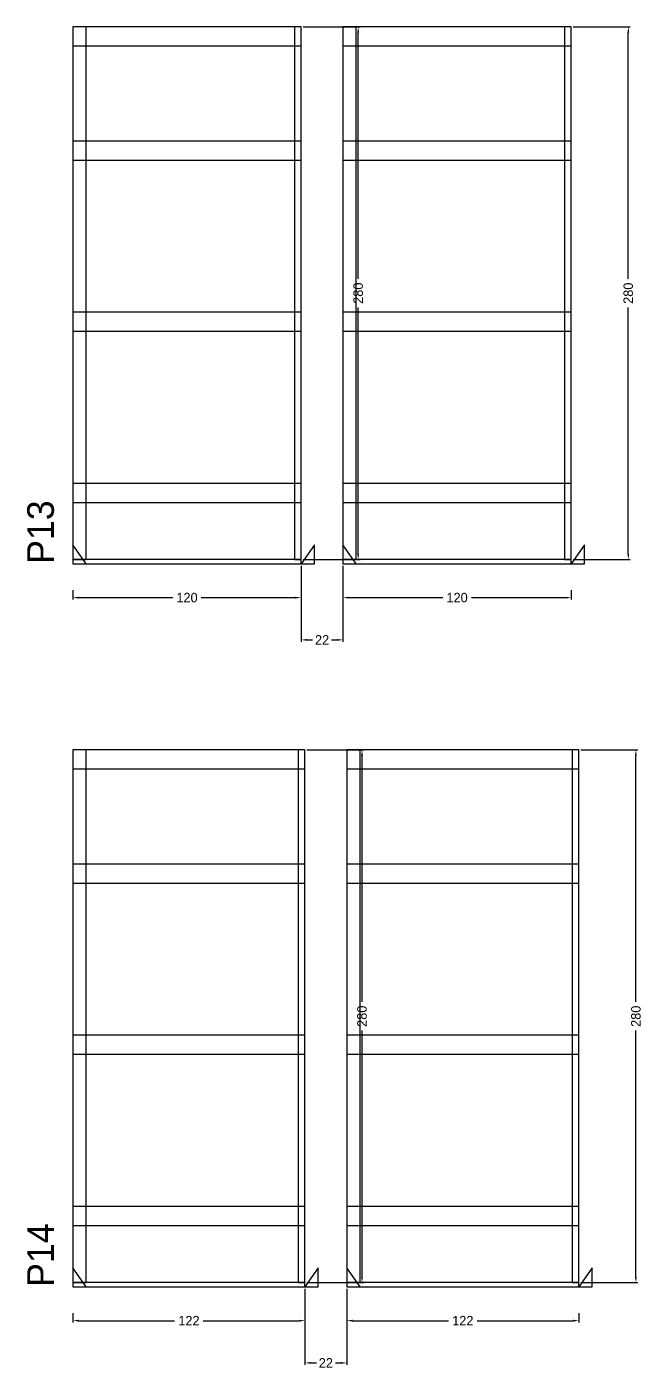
# Model space of a CAD drawing. Header units: centimetres. Extents: x -7000 to 4307, y -13306 to 295.
# Drawn here: x 3976 to 4299, y -4983 to -4278 of the extents above; entities that cross this region are included whole.
import ezdxf

# ---------------------------------------------------------------- set-up
doc = ezdxf.new("R2010")
doc.units = ezdxf.units.CM
for name, color, linetype in [('COTA', 241, 'Continuous'), ('NOMENCLATURA', 7, 'Continuous'), ('SARR_2.2x10', 60, 'Continuous'), ('SARR_2.2x7', 40, 'Continuous'), ('SARR_3.5x7', 81, 'Continuous')]:
    doc.layers.add(name, color=color, linetype=linetype)
doc.dimstyles.new('PAINEL-NOVA', dxfattribs={"dimtxt": 5, "dimasz": 3, "dimexe": 1, "dimexo": 1, "dimgap": 1, "dimtad": 1, "dimcen": 2.5, "dimazin": 3, "dimtfac": 1, "dimtmove": 0, "dimatfit": 3})

# ---------------------------------------------------------------- blocks, each defined once
blk = doc.blocks.new('_CLOSEDFILLED')
at = {"color": 0, "linetype": 'BYBLOCK'}
blk.add_solid([(-1, 0.16), (0, 0), (-1, -0.16)], dxfattribs=at)
blk = doc.blocks.new('*D429')
for p, q in [((4000, -4573.8), (4000, -4578.8)), ((4003, -4577.8), (4052.5, -4577.8)), ((4067.5, -4577.8), (4117, -4577.8)), ((4120, -4573.8), (4120, -4578.8))]:
    blk.add_line(p, q)
at = {"layer": 'Defpoints'}
for p in [(4000, -4572.8), (4000, -4577.8), (4120, -4572.8)]:
    blk.add_point(p, dxfattribs=at)
at = {"layer": 'SARR_2.2x10', "xscale": 3, "yscale": 3, "rotation": 180}
blk.add_blockref('_CLOSEDFILLED', (4000, -4577.8), dxfattribs=at)
at = {"layer": 'SARR_2.2x10', "xscale": 3, "yscale": 3}
blk.add_blockref('_CLOSEDFILLED', (4120, -4577.8), dxfattribs=at)
at = {"layer": 'SARR_2.2x10', "insert": (4060, -4577.8), "char_height": 5, "attachment_point": 5}
blk.add_mtext('120', dxfattribs=at)
blk = doc.blocks.new('*D430')
for p, q in [((4121, -4277.8), (4151, -4277.8)), ((4150, -4410.3), (4150, -4280.8)), ((4150, -4554.8), (4150, -4425.3)), ((4121, -4557.8), (4151, -4557.8))]:
    blk.add_line(p, q)
at = {"layer": 'Defpoints'}
for p in [(4120, -4277.8), (4120, -4557.8), (4150, -4557.8)]:
    blk.add_point(p, dxfattribs=at)
at = {"layer": 'SARR_2.2x10', "xscale": 3, "yscale": 3}
for p, rotation in [((4150, -4277.8), 90), ((4150, -4557.8), 270)]:
    blk.add_blockref('_CLOSEDFILLED', p, dxfattribs=dict(at, rotation=rotation))
at = {"layer": 'SARR_2.2x10', "insert": (4150, -4417.8), "char_height": 5, "attachment_point": 5, "rotation": 90}
blk.add_mtext('280', dxfattribs=at)
blk = doc.blocks.new('GRA-E')
at = {"layer": 'SARR_2.2x7'}
blk.add_lwpolyline([(0, 0), (7, 0), (0, 10)], close=True, dxfattribs=at)
blk = doc.blocks.new('GRA-D')
at = {"layer": 'SARR_2.2x7'}
blk.add_lwpolyline([(0, 0), (7, 0), (7, 10)], close=True, dxfattribs=at)
blk = doc.blocks.new('*D431')
for p, q in [((4142, -4573.8), (4142, -4578.8)), ((4145, -4577.8), (4194.5, -4577.8)), ((4209.5, -4577.8), (4259, -4577.8)), ((4262, -4573.8), (4262, -4578.8))]:
    blk.add_line(p, q)
at = {"layer": 'Defpoints'}
for p in [(4142, -4572.8), (4142, -4577.8), (4262, -4572.8)]:
    blk.add_point(p, dxfattribs=at)
at = {"layer": 'SARR_2.2x10', "xscale": 3, "yscale": 3, "rotation": 180}
blk.add_blockref('_CLOSEDFILLED', (4142, -4577.8), dxfattribs=at)
at = {"layer": 'SARR_2.2x10', "xscale": 3, "yscale": 3}
blk.add_blockref('_CLOSEDFILLED', (4262, -4577.8), dxfattribs=at)
at = {"layer": 'SARR_2.2x10', "insert": (4202, -4577.8), "char_height": 5, "attachment_point": 5}
blk.add_mtext('120', dxfattribs=at)
blk = doc.blocks.new('*D432')
for p, q in [((4263, -4277.8), (4293, -4277.8)), ((4292, -4410.3), (4292, -4280.8)), ((4292, -4554.8), (4292, -4425.3)), ((4263, -4557.8), (4293, -4557.8))]:
    blk.add_line(p, q)
at = {"layer": 'Defpoints'}
for p in [(4262, -4277.8), (4262, -4557.8), (4292, -4557.8)]:
    blk.add_point(p, dxfattribs=at)
at = {"layer": 'SARR_2.2x10', "xscale": 3, "yscale": 3}
for p, rotation in [((4292, -4277.8), 90), ((4292, -4557.8), 270)]:
    blk.add_blockref('_CLOSEDFILLED', p, dxfattribs=dict(at, rotation=rotation))
at = {"layer": 'SARR_2.2x10', "insert": (4292, -4417.8), "char_height": 5, "attachment_point": 5, "rotation": 90}
blk.add_mtext('280', dxfattribs=at)
blk = doc.blocks.new('*D433')
for p, q in [((4263, -4277.8), (4293, -4277.8)), ((4292, -4410.3), (4292, -4280.8)), ((4292, -4554.8), (4292, -4425.3)), ((4263, -4557.8), (4293, -4557.8))]:
    blk.add_line(p, q)
at = {"layer": 'Defpoints'}
for p in [(4262, -4277.8), (4262, -4557.8), (4292, -4557.8)]:
    blk.add_point(p, dxfattribs=at)
at = {"layer": 'SARR_2.2x10', "xscale": 3, "yscale": 3}
for p, rotation in [((4292, -4277.8), 90), ((4292, -4557.8), 270)]:
    blk.add_blockref('_CLOSEDFILLED', p, dxfattribs=dict(at, rotation=rotation))
at = {"layer": 'SARR_2.2x10', "insert": (4292, -4417.8), "char_height": 5, "attachment_point": 5, "rotation": 90}
blk.add_mtext('280', dxfattribs=at)
blk = doc.blocks.new('*D434')
for p, q in [((4263, -4277.8), (4293, -4277.8)), ((4292, -4410.3), (4292, -4280.8)), ((4292, -4554.8), (4292, -4425.3)), ((4263, -4557.8), (4293, -4557.8))]:
    blk.add_line(p, q)
at = {"layer": 'Defpoints'}
for p in [(4262, -4277.8), (4262, -4557.8), (4292, -4557.8)]:
    blk.add_point(p, dxfattribs=at)
at = {"layer": 'SARR_2.2x10', "xscale": 3, "yscale": 3}
for p, rotation in [((4292, -4277.8), 90), ((4292, -4557.8), 270)]:
    blk.add_blockref('_CLOSEDFILLED', p, dxfattribs=dict(at, rotation=rotation))
at = {"layer": 'SARR_2.2x10', "insert": (4292, -4417.8), "char_height": 5, "attachment_point": 5, "rotation": 90}
blk.add_mtext('280', dxfattribs=at)
blk = doc.blocks.new('*D435')
for p, q in [((4263, -4277.8), (4293, -4277.8)), ((4292, -4410.3), (4292, -4280.8)), ((4292, -4554.8), (4292, -4425.3)), ((4263, -4557.8), (4293, -4557.8))]:
    blk.add_line(p, q)
at = {"layer": 'Defpoints'}
for p in [(4262, -4277.8), (4262, -4557.8), (4292, -4557.8)]:
    blk.add_point(p, dxfattribs=at)
at = {"layer": 'SARR_2.2x10', "xscale": 3, "yscale": 3}
for p, rotation in [((4292, -4277.8), 90), ((4292, -4557.8), 270)]:
    blk.add_blockref('_CLOSEDFILLED', p, dxfattribs=dict(at, rotation=rotation))
at = {"layer": 'SARR_2.2x10', "insert": (4292, -4417.8), "char_height": 5, "attachment_point": 5, "rotation": 90}
blk.add_mtext('280', dxfattribs=at)
blk = doc.blocks.new('*D436')
for p, q in [((4263, -4277.8), (4293, -4277.8)), ((4292, -4410.3), (4292, -4280.8)), ((4292, -4554.8), (4292, -4425.3)), ((4263, -4557.8), (4293, -4557.8))]:
    blk.add_line(p, q)
at = {"layer": 'Defpoints'}
for p in [(4262, -4277.8), (4262, -4557.8), (4292, -4557.8)]:
    blk.add_point(p, dxfattribs=at)
at = {"layer": 'SARR_2.2x10', "xscale": 3, "yscale": 3}
for p, rotation in [((4292, -4277.8), 90), ((4292, -4557.8), 270)]:
    blk.add_blockref('_CLOSEDFILLED', p, dxfattribs=dict(at, rotation=rotation))
at = {"layer": 'SARR_2.2x10', "insert": (4292, -4417.8), "char_height": 5, "attachment_point": 5, "rotation": 90}
blk.add_mtext('280', dxfattribs=at)
blk = doc.blocks.new('*D437')
for p, q in [((4263, -4277.8), (4293, -4277.8)), ((4292, -4410.3), (4292, -4280.8)), ((4292, -4554.8), (4292, -4425.3)), ((4263, -4557.8), (4293, -4557.8))]:
    blk.add_line(p, q)
at = {"layer": 'Defpoints'}
for p in [(4262, -4277.8), (4262, -4557.8), (4292, -4557.8)]:
    blk.add_point(p, dxfattribs=at)
at = {"layer": 'SARR_2.2x10', "xscale": 3, "yscale": 3}
for p, rotation in [((4292, -4277.8), 90), ((4292, -4557.8), 270)]:
    blk.add_blockref('_CLOSEDFILLED', p, dxfattribs=dict(at, rotation=rotation))
at = {"layer": 'SARR_2.2x10', "insert": (4292, -4417.8), "char_height": 5, "attachment_point": 5, "rotation": 90}
blk.add_mtext('280', dxfattribs=at)
blk = doc.blocks.new('*D438')
for p, q in [((4263, -4277.8), (4293, -4277.8)), ((4292, -4410.3), (4292, -4280.8)), ((4292, -4554.8), (4292, -4425.3)), ((4263, -4557.8), (4293, -4557.8))]:
    blk.add_line(p, q)
at = {"layer": 'Defpoints'}
for p in [(4262, -4277.8), (4262, -4557.8), (4292, -4557.8)]:
    blk.add_point(p, dxfattribs=at)
at = {"layer": 'SARR_2.2x10', "xscale": 3, "yscale": 3}
for p, rotation in [((4292, -4277.8), 90), ((4292, -4557.8), 270)]:
    blk.add_blockref('_CLOSEDFILLED', p, dxfattribs=dict(at, rotation=rotation))
at = {"layer": 'SARR_2.2x10', "insert": (4292, -4417.8), "char_height": 5, "attachment_point": 5, "rotation": 90}
blk.add_mtext('280', dxfattribs=at)
blk = doc.blocks.new('*D439')
for p, q in [((4263, -4277.8), (4293, -4277.8)), ((4292, -4410.3), (4292, -4280.8)), ((4292, -4554.8), (4292, -4425.3)), ((4263, -4557.8), (4293, -4557.8))]:
    blk.add_line(p, q)
at = {"layer": 'Defpoints'}
for p in [(4262, -4277.8), (4262, -4557.8), (4292, -4557.8)]:
    blk.add_point(p, dxfattribs=at)
at = {"layer": 'SARR_2.2x10', "xscale": 3, "yscale": 3}
for p, rotation in [((4292, -4277.8), 90), ((4292, -4557.8), 270)]:
    blk.add_blockref('_CLOSEDFILLED', p, dxfattribs=dict(at, rotation=rotation))
at = {"layer": 'SARR_2.2x10', "insert": (4292, -4417.8), "char_height": 5, "attachment_point": 5, "rotation": 90}
blk.add_mtext('280', dxfattribs=at)
blk = doc.blocks.new('*D440')
for p, q in [((4263, -4277.8), (4293, -4277.8)), ((4292, -4410.3), (4292, -4280.8)), ((4292, -4554.8), (4292, -4425.3)), ((4263, -4557.8), (4293, -4557.8))]:
    blk.add_line(p, q)
at = {"layer": 'Defpoints'}
for p in [(4262, -4277.8), (4262, -4557.8), (4292, -4557.8)]:
    blk.add_point(p, dxfattribs=at)
at = {"layer": 'SARR_2.2x10', "xscale": 3, "yscale": 3}
for p, rotation in [((4292, -4277.8), 90), ((4292, -4557.8), 270)]:
    blk.add_blockref('_CLOSEDFILLED', p, dxfattribs=dict(at, rotation=rotation))
at = {"layer": 'SARR_2.2x10', "insert": (4292, -4417.8), "char_height": 5, "attachment_point": 5, "rotation": 90}
blk.add_mtext('280', dxfattribs=at)
blk = doc.blocks.new('*D441')
for p, q in [((4263, -4277.8), (4293, -4277.8)), ((4292, -4410.3), (4292, -4280.8)), ((4292, -4554.8), (4292, -4425.3)), ((4263, -4557.8), (4293, -4557.8))]:
    blk.add_line(p, q)
at = {"layer": 'Defpoints'}
for p in [(4262, -4277.8), (4262, -4557.8), (4292, -4557.8)]:
    blk.add_point(p, dxfattribs=at)
at = {"layer": 'SARR_2.2x10', "xscale": 3, "yscale": 3}
for p, rotation in [((4292, -4277.8), 90), ((4292, -4557.8), 270)]:
    blk.add_blockref('_CLOSEDFILLED', p, dxfattribs=dict(at, rotation=rotation))
at = {"layer": 'SARR_2.2x10', "insert": (4292, -4417.8), "char_height": 5, "attachment_point": 5, "rotation": 90}
blk.add_mtext('280', dxfattribs=at)
blk = doc.blocks.new('*D442')
for p, q in [((4120, -4561), (4120, -4601)), ((4142, -4561), (4142, -4601)), ((4123, -4600), (4126, -4600)), ((4136, -4600), (4139, -4600))]:
    blk.add_line(p, q)
at = {"layer": 'Defpoints'}
for p in [(4120, -4560), (4142, -4560), (4120, -4600)]:
    blk.add_point(p, dxfattribs=at)
at = {"layer": 'COTA', "xscale": 3, "yscale": 3, "rotation": 180}
blk.add_blockref('_CLOSEDFILLED', (4120, -4600), dxfattribs=at)
at = {"layer": 'COTA', "xscale": 3, "yscale": 3}
blk.add_blockref('_CLOSEDFILLED', (4142, -4600), dxfattribs=at)
at = {"layer": 'COTA', "insert": (4131, -4600), "char_height": 5, "attachment_point": 5}
blk.add_mtext('22', dxfattribs=at)
blk = doc.blocks.new('*D463')
for p, q in [((4000, -4953.8), (4000, -4958.8)), ((4003, -4957.8), (4053.5, -4957.8)), ((4068.5, -4957.8), (4119, -4957.8)), ((4122, -4953.8), (4122, -4958.8))]:
    blk.add_line(p, q)
at = {"layer": 'Defpoints'}
for p in [(4000, -4952.8), (4000, -4957.8), (4122, -4952.8)]:
    blk.add_point(p, dxfattribs=at)
at = {"layer": 'SARR_2.2x10', "xscale": 3, "yscale": 3, "rotation": 180}
blk.add_blockref('_CLOSEDFILLED', (4000, -4957.8), dxfattribs=at)
at = {"layer": 'SARR_2.2x10', "xscale": 3, "yscale": 3}
blk.add_blockref('_CLOSEDFILLED', (4122, -4957.8), dxfattribs=at)
at = {"layer": 'SARR_2.2x10', "insert": (4061, -4957.8), "char_height": 5, "attachment_point": 5}
blk.add_mtext('122', dxfattribs=at)
blk = doc.blocks.new('*D464')
for p, q in [((4123, -4657.8), (4153, -4657.8)), ((4152, -4790.3), (4152, -4660.8)), ((4152, -4934.8), (4152, -4805.3)), ((4123, -4937.8), (4153, -4937.8))]:
    blk.add_line(p, q)
at = {"layer": 'Defpoints'}
for p in [(4122, -4657.8), (4122, -4937.8), (4152, -4937.8)]:
    blk.add_point(p, dxfattribs=at)
at = {"layer": 'SARR_2.2x10', "xscale": 3, "yscale": 3}
for p, rotation in [((4152, -4657.8), 90), ((4152, -4937.8), 270)]:
    blk.add_blockref('_CLOSEDFILLED', p, dxfattribs=dict(at, rotation=rotation))
at = {"layer": 'SARR_2.2x10', "insert": (4152, -4797.8), "char_height": 5, "attachment_point": 5, "rotation": 90}
blk.add_mtext('280', dxfattribs=at)
blk = doc.blocks.new('*D465')
for p, q in [((4144, -4953.8), (4144, -4958.8)), ((4147, -4957.8), (4197.5, -4957.8)), ((4212.5, -4957.8), (4263, -4957.8)), ((4266, -4953.8), (4266, -4958.8))]:
    blk.add_line(p, q)
at = {"layer": 'Defpoints'}
for p in [(4144, -4952.8), (4144, -4957.8), (4266, -4952.8)]:
    blk.add_point(p, dxfattribs=at)
at = {"layer": 'SARR_2.2x10', "xscale": 3, "yscale": 3, "rotation": 180}
blk.add_blockref('_CLOSEDFILLED', (4144, -4957.8), dxfattribs=at)
at = {"layer": 'SARR_2.2x10', "xscale": 3, "yscale": 3}
blk.add_blockref('_CLOSEDFILLED', (4266, -4957.8), dxfattribs=at)
at = {"layer": 'SARR_2.2x10', "insert": (4205, -4957.8), "char_height": 5, "attachment_point": 5}
blk.add_mtext('122', dxfattribs=at)
blk = doc.blocks.new('*D466')
for p, q in [((4267, -4657.8), (4297, -4657.8)), ((4296, -4790.3), (4296, -4660.8)), ((4296, -4934.8), (4296, -4805.3)), ((4267, -4937.8), (4297, -4937.8))]:
    blk.add_line(p, q)
at = {"layer": 'Defpoints'}
for p in [(4266, -4657.8), (4266, -4937.8), (4296, -4937.8)]:
    blk.add_point(p, dxfattribs=at)
at = {"layer": 'SARR_2.2x10', "xscale": 3, "yscale": 3}
for p, rotation in [((4296, -4657.8), 90), ((4296, -4937.8), 270)]:
    blk.add_blockref('_CLOSEDFILLED', p, dxfattribs=dict(at, rotation=rotation))
at = {"layer": 'SARR_2.2x10', "insert": (4296, -4797.8), "char_height": 5, "attachment_point": 5, "rotation": 90}
blk.add_mtext('280', dxfattribs=at)
blk = doc.blocks.new('*D467')
for p, q in [((4267, -4657.8), (4297, -4657.8)), ((4296, -4790.3), (4296, -4660.8)), ((4296, -4934.8), (4296, -4805.3)), ((4267, -4937.8), (4297, -4937.8))]:
    blk.add_line(p, q)
at = {"layer": 'Defpoints'}
for p in [(4266, -4657.8), (4266, -4937.8), (4296, -4937.8)]:
    blk.add_point(p, dxfattribs=at)
at = {"layer": 'SARR_2.2x10', "xscale": 3, "yscale": 3}
for p, rotation in [((4296, -4657.8), 90), ((4296, -4937.8), 270)]:
    blk.add_blockref('_CLOSEDFILLED', p, dxfattribs=dict(at, rotation=rotation))
at = {"layer": 'SARR_2.2x10', "insert": (4296, -4797.8), "char_height": 5, "attachment_point": 5, "rotation": 90}
blk.add_mtext('280', dxfattribs=at)
blk = doc.blocks.new('*D468')
for p, q in [((4267, -4657.8), (4297, -4657.8)), ((4296, -4790.3), (4296, -4660.8)), ((4296, -4934.8), (4296, -4805.3)), ((4267, -4937.8), (4297, -4937.8))]:
    blk.add_line(p, q)
at = {"layer": 'Defpoints'}
for p in [(4266, -4657.8), (4266, -4937.8), (4296, -4937.8)]:
    blk.add_point(p, dxfattribs=at)
at = {"layer": 'SARR_2.2x10', "xscale": 3, "yscale": 3}
for p, rotation in [((4296, -4657.8), 90), ((4296, -4937.8), 270)]:
    blk.add_blockref('_CLOSEDFILLED', p, dxfattribs=dict(at, rotation=rotation))
at = {"layer": 'SARR_2.2x10', "insert": (4296, -4797.8), "char_height": 5, "attachment_point": 5, "rotation": 90}
blk.add_mtext('280', dxfattribs=at)
blk = doc.blocks.new('*D469')
for p, q in [((4267, -4657.8), (4297, -4657.8)), ((4296, -4790.3), (4296, -4660.8)), ((4296, -4934.8), (4296, -4805.3)), ((4267, -4937.8), (4297, -4937.8))]:
    blk.add_line(p, q)
at = {"layer": 'Defpoints'}
for p in [(4266, -4657.8), (4266, -4937.8), (4296, -4937.8)]:
    blk.add_point(p, dxfattribs=at)
at = {"layer": 'SARR_2.2x10', "xscale": 3, "yscale": 3}
for p, rotation in [((4296, -4657.8), 90), ((4296, -4937.8), 270)]:
    blk.add_blockref('_CLOSEDFILLED', p, dxfattribs=dict(at, rotation=rotation))
at = {"layer": 'SARR_2.2x10', "insert": (4296, -4797.8), "char_height": 5, "attachment_point": 5, "rotation": 90}
blk.add_mtext('280', dxfattribs=at)
blk = doc.blocks.new('*D470')
for p, q in [((4267, -4657.8), (4297, -4657.8)), ((4296, -4790.3), (4296, -4660.8)), ((4296, -4934.8), (4296, -4805.3)), ((4267, -4937.8), (4297, -4937.8))]:
    blk.add_line(p, q)
at = {"layer": 'Defpoints'}
for p in [(4266, -4657.8), (4266, -4937.8), (4296, -4937.8)]:
    blk.add_point(p, dxfattribs=at)
at = {"layer": 'SARR_2.2x10', "xscale": 3, "yscale": 3}
for p, rotation in [((4296, -4657.8), 90), ((4296, -4937.8), 270)]:
    blk.add_blockref('_CLOSEDFILLED', p, dxfattribs=dict(at, rotation=rotation))
at = {"layer": 'SARR_2.2x10', "insert": (4296, -4797.8), "char_height": 5, "attachment_point": 5, "rotation": 90}
blk.add_mtext('280', dxfattribs=at)
blk = doc.blocks.new('*D471')
for p, q in [((4267, -4657.8), (4297, -4657.8)), ((4296, -4790.3), (4296, -4660.8)), ((4296, -4934.8), (4296, -4805.3)), ((4267, -4937.8), (4297, -4937.8))]:
    blk.add_line(p, q)
at = {"layer": 'Defpoints'}
for p in [(4266, -4657.8), (4266, -4937.8), (4296, -4937.8)]:
    blk.add_point(p, dxfattribs=at)
at = {"layer": 'SARR_2.2x10', "xscale": 3, "yscale": 3}
for p, rotation in [((4296, -4657.8), 90), ((4296, -4937.8), 270)]:
    blk.add_blockref('_CLOSEDFILLED', p, dxfattribs=dict(at, rotation=rotation))
at = {"layer": 'SARR_2.2x10', "insert": (4296, -4797.8), "char_height": 5, "attachment_point": 5, "rotation": 90}
blk.add_mtext('280', dxfattribs=at)
blk = doc.blocks.new('*D472')
for p, q in [((4267, -4657.8), (4297, -4657.8)), ((4296, -4790.3), (4296, -4660.8)), ((4296, -4934.8), (4296, -4805.3)), ((4267, -4937.8), (4297, -4937.8))]:
    blk.add_line(p, q)
at = {"layer": 'Defpoints'}
for p in [(4266, -4657.8), (4266, -4937.8), (4296, -4937.8)]:
    blk.add_point(p, dxfattribs=at)
at = {"layer": 'SARR_2.2x10', "xscale": 3, "yscale": 3}
for p, rotation in [((4296, -4657.8), 90), ((4296, -4937.8), 270)]:
    blk.add_blockref('_CLOSEDFILLED', p, dxfattribs=dict(at, rotation=rotation))
at = {"layer": 'SARR_2.2x10', "insert": (4296, -4797.8), "char_height": 5, "attachment_point": 5, "rotation": 90}
blk.add_mtext('280', dxfattribs=at)
blk = doc.blocks.new('*D473')
for p, q in [((4267, -4657.8), (4297, -4657.8)), ((4296, -4790.3), (4296, -4660.8)), ((4296, -4934.8), (4296, -4805.3)), ((4267, -4937.8), (4297, -4937.8))]:
    blk.add_line(p, q)
at = {"layer": 'Defpoints'}
for p in [(4266, -4657.8), (4266, -4937.8), (4296, -4937.8)]:
    blk.add_point(p, dxfattribs=at)
at = {"layer": 'SARR_2.2x10', "xscale": 3, "yscale": 3}
for p, rotation in [((4296, -4657.8), 90), ((4296, -4937.8), 270)]:
    blk.add_blockref('_CLOSEDFILLED', p, dxfattribs=dict(at, rotation=rotation))
at = {"layer": 'SARR_2.2x10', "insert": (4296, -4797.8), "char_height": 5, "attachment_point": 5, "rotation": 90}
blk.add_mtext('280', dxfattribs=at)
blk = doc.blocks.new('*D474')
for p, q in [((4267, -4657.8), (4297, -4657.8)), ((4296, -4790.3), (4296, -4660.8)), ((4296, -4934.8), (4296, -4805.3)), ((4267, -4937.8), (4297, -4937.8))]:
    blk.add_line(p, q)
at = {"layer": 'Defpoints'}
for p in [(4266, -4657.8), (4266, -4937.8), (4296, -4937.8)]:
    blk.add_point(p, dxfattribs=at)
at = {"layer": 'SARR_2.2x10', "xscale": 3, "yscale": 3}
for p, rotation in [((4296, -4657.8), 90), ((4296, -4937.8), 270)]:
    blk.add_blockref('_CLOSEDFILLED', p, dxfattribs=dict(at, rotation=rotation))
at = {"layer": 'SARR_2.2x10', "insert": (4296, -4797.8), "char_height": 5, "attachment_point": 5, "rotation": 90}
blk.add_mtext('280', dxfattribs=at)
blk = doc.blocks.new('*D475')
for p, q in [((4267, -4657.8), (4297, -4657.8)), ((4296, -4790.3), (4296, -4660.8)), ((4296, -4934.8), (4296, -4805.3)), ((4267, -4937.8), (4297, -4937.8))]:
    blk.add_line(p, q)
at = {"layer": 'Defpoints'}
for p in [(4266, -4657.8), (4266, -4937.8), (4296, -4937.8)]:
    blk.add_point(p, dxfattribs=at)
at = {"layer": 'SARR_2.2x10', "xscale": 3, "yscale": 3}
for p, rotation in [((4296, -4657.8), 90), ((4296, -4937.8), 270)]:
    blk.add_blockref('_CLOSEDFILLED', p, dxfattribs=dict(at, rotation=rotation))
at = {"layer": 'SARR_2.2x10', "insert": (4296, -4797.8), "char_height": 5, "attachment_point": 5, "rotation": 90}
blk.add_mtext('280', dxfattribs=at)
blk = doc.blocks.new('*D476')
for p, q in [((4122, -4941), (4122, -4981)), ((4144, -4941), (4144, -4981)), ((4125, -4980), (4128, -4980)), ((4138, -4980), (4141, -4980))]:
    blk.add_line(p, q)
at = {"layer": 'Defpoints'}
for p in [(4122, -4940), (4144, -4940), (4122, -4980)]:
    blk.add_point(p, dxfattribs=at)
at = {"layer": 'COTA', "xscale": 3, "yscale": 3, "rotation": 180}
blk.add_blockref('_CLOSEDFILLED', (4122, -4980), dxfattribs=at)
at = {"layer": 'COTA', "xscale": 3, "yscale": 3}
blk.add_blockref('_CLOSEDFILLED', (4144, -4980), dxfattribs=at)
at = {"layer": 'COTA', "insert": (4133, -4980), "char_height": 5, "attachment_point": 5}
blk.add_mtext('22', dxfattribs=at)

msp = doc.modelspace()

# ---------------------------------------------------------------- linework, layer by layer
at = {"layer": 'SARR_2.2x10'}
for p, q in [((4120, -4277.8), (4000, -4277.8)), ((4000, -4277.8), (4000, -4287.8)), ((4120, -4287.8), (4120, -4277.8)), ((4262, -4277.8), (4142, -4277.8)), ((4142, -4277.8), (4142, -4287.8)), ((4262, -4287.8), (4262, -4277.8)), ((4000, -4287.8), (4120, -4287.8)), ((4142, -4287.8), (4262, -4287.8)), ((4120, -4337.8), (4000, -4337.8)), ((4000, -4337.8), (4000, -4347.8)), ((4120, -4347.8), (4120, -4337.8)), ((4262, -4337.8), (4142, -4337.8)), ((4142, -4337.8), (4142, -4347.8)), ((4262, -4347.8), (4262, -4337.8)), ((4000, -4347.8), (4120, -4347.8)), ((4142, -4347.8), (4262, -4347.8)), ((4120, -4427.8), (4000, -4427.8)), ((4000, -4427.8), (4000, -4437.8)), ((4120, -4437.8), (4120, -4427.8)), ((4262, -4427.8), (4142, -4427.8)), ((4142, -4427.8), (4142, -4437.8)), ((4262, -4437.8), (4262, -4427.8)), ((4000, -4437.8), (4120, -4437.8)), ((4142, -4437.8), (4262, -4437.8)), ((4120, -4517.8), (4000, -4517.8)), ((4000, -4517.8), (4000, -4527.8)), ((4120, -4527.8), (4120, -4517.8)), ((4262, -4517.8), (4142, -4517.8)), ((4142, -4517.8), (4142, -4527.8)), ((4262, -4527.8), (4262, -4517.8)), ((4000, -4527.8), (4120, -4527.8)), ((4142, -4527.8), (4262, -4527.8)), ((4122, -4657.8), (4000, -4657.8)), ((4000, -4657.8), (4000, -4667.8)), ((4122, -4667.8), (4122, -4657.8)), ((4266, -4657.8), (4144, -4657.8)), ((4144, -4657.8), (4144, -4667.8)), ((4266, -4667.8), (4266, -4657.8)), ((4000, -4667.8), (4122, -4667.8)), ((4144, -4667.8), (4266, -4667.8)), ((4122, -4717.8), (4000, -4717.8)), ((4000, -4717.8), (4000, -4727.8)), ((4122, -4727.8), (4122, -4717.8)), ((4266, -4717.8), (4144, -4717.8)), ((4144, -4717.8), (4144, -4727.8)), ((4266, -4727.8), (4266, -4717.8)), ((4000, -4727.8), (4122, -4727.8)), ((4144, -4727.8), (4266, -4727.8)), ((4122, -4807.8), (4000, -4807.8)), ((4000, -4807.8), (4000, -4817.8)), ((4122, -4817.8), (4122, -4807.8)), ((4266, -4807.8), (4144, -4807.8)), ((4144, -4807.8), (4144, -4817.8)), ((4266, -4817.8), (4266, -4807.8)), ((4000, -4817.8), (4122, -4817.8)), ((4144, -4817.8), (4266, -4817.8)), ((4122, -4897.8), (4000, -4897.8)), ((4000, -4897.8), (4000, -4907.8)), ((4122, -4907.8), (4122, -4897.8)), ((4266, -4897.8), (4144, -4897.8)), ((4144, -4897.8), (4144, -4907.8)), ((4266, -4907.8), (4266, -4897.8)), ((4000, -4907.8), (4122, -4907.8)), ((4144, -4907.8), (4266, -4907.8))]:
    msp.add_line(p, q, dxfattribs=at)
at = {"layer": 'SARR_2.2x7'}
for p, q in [((4007, -4277.8), (4000, -4277.8)), ((4000, -4277.8), (4000, -4557.8)), ((4007, -4557.8), (4007, -4277.8)), ((4262, -4277.8), (4258.5, -4277.8)), ((4258.5, -4277.8), (4258.5, -4557.8)), ((4262, -4557.8), (4262, -4277.8)), ((4120, -4557.8), (4000, -4557.8)), ((4000, -4557.8), (4000, -4560)), ((4000, -4557.8), (4007, -4557.8)), ((4000, -4560), (4120, -4560)), ((4120, -4560), (4120, -4557.8)), ((4262, -4557.8), (4142, -4557.8)), ((4142, -4557.8), (4142, -4560)), ((4142, -4560), (4262, -4560)), ((4258.5, -4557.8), (4262, -4557.8)), ((4262, -4560), (4262, -4557.8)), ((4007, -4657.8), (4000, -4657.8)), ((4000, -4657.8), (4000, -4937.8)), ((4007, -4937.8), (4007, -4657.8)), ((4266, -4657.8), (4262.5, -4657.8)), ((4262.5, -4657.8), (4262.5, -4937.8)), ((4266, -4937.8), (4266, -4657.8)), ((4122, -4937.8), (4000, -4937.8)), ((4000, -4937.8), (4000, -4940)), ((4000, -4937.8), (4007, -4937.8)), ((4122, -4940), (4122, -4937.8)), ((4266, -4937.8), (4144, -4937.8)), ((4144, -4937.8), (4144, -4940)), ((4262.5, -4937.8), (4266, -4937.8)), ((4266, -4940), (4266, -4937.8)), ((4000, -4940), (4122, -4940)), ((4144, -4940), (4266, -4940))]:
    msp.add_line(p, q, dxfattribs=at)
at = {"layer": 'SARR_3.5x7'}
for p, q in [((4120, -4277.8), (4116.5, -4277.8)), ((4116.5, -4277.8), (4116.5, -4557.8)), ((4120, -4557.8), (4120, -4277.8)), ((4149, -4277.8), (4142, -4277.8)), ((4142, -4277.8), (4142, -4557.8)), ((4149, -4557.8), (4149, -4277.8)), ((4116.5, -4557.8), (4120, -4557.8)), ((4142, -4557.8), (4149, -4557.8)), ((4122, -4657.8), (4118.5, -4657.8)), ((4118.5, -4657.8), (4118.5, -4937.8)), ((4122, -4937.8), (4122, -4657.8)), ((4151, -4657.8), (4144, -4657.8)), ((4144, -4657.8), (4144, -4937.8)), ((4151, -4937.8), (4151, -4657.8)), ((4118.5, -4937.8), (4122, -4937.8)), ((4144, -4937.8), (4151, -4937.8))]:
    msp.add_line(p, q, dxfattribs=at)

# ---------------------------------------------------------------- block references
at = {"layer": 'SARR_2.2x7'}
for name, p in [('GRA-E', (4000, -4560)), ('GRA-D', (4120, -4560)), ('GRA-E', (4142, -4560)), ('GRA-D', (4262, -4560)), ('GRA-E', (4000, -4940)), ('GRA-D', (4122, -4940)), ('GRA-E', (4144, -4940)), ('GRA-D', (4266, -4940))]:
    msp.add_blockref(name, p, dxfattribs=at)

# ---------------------------------------------------------------- texts
at = {"layer": 'NOMENCLATURA'}
for s, p in [('P13', (3990, -4560)), ('P14', (3990, -4940))]:
    msp.add_text(s, height=14, rotation=90, dxfattribs=at).set_placement(p)

# ---------------------------------------------------------------- dimensions: what is measured, and where the dimension line sits
at = {"layer": 'COTA'}
for base, p1, p2, picture, middle in [((4120, -4600), (4120, -4560), (4142, -4560), '*D442', (4131, -4600)), ((4122, -4980), (4122, -4940), (4144, -4940), '*D476', (4133, -4980))]:
    dim = msp.add_linear_dim(base=base, p1=p1, p2=p2, dimstyle='PAINEL-NOVA', dxfattribs=at)
    dim.commit()
    dim.dimension.update_dxf_attribs({"geometry": picture, "text_midpoint": middle})
at = {"layer": 'SARR_2.2x10'}
for base, p1, p2, picture, middle in [((4150, -4557.8), (4120, -4557.8), (4120, -4277.8), '*D430', (4150, -4417.8)), ((4292, -4557.8), (4262, -4557.8), (4262, -4277.8), '*D432', (4292, -4417.8)), ((4292, -4557.8), (4262, -4557.8), (4262, -4277.8), '*D433', (4292, -4417.8)), ((4292, -4557.8), (4262, -4557.8), (4262, -4277.8), '*D434', (4292, -4417.8)), ((4292, -4557.8), (4262, -4557.8), (4262, -4277.8), '*D435', (4292, -4417.8)), ((4292, -4557.8), (4262, -4557.8), (4262, -4277.8), '*D436', (4292, -4417.8)), ((4292, -4557.8), (4262, -4557.8), (4262, -4277.8), '*D437', (4292, -4417.8)), ((4292, -4557.8), (4262, -4557.8), (4262, -4277.8), '*D438', (4292, -4417.8)), ((4292, -4557.8), (4262, -4557.8), (4262, -4277.8), '*D439', (4292, -4417.8)), ((4292, -4557.8), (4262, -4557.8), (4262, -4277.8), '*D440', (4292, -4417.8)), ((4292, -4557.8), (4262, -4557.8), (4262, -4277.8), '*D441', (4292, -4417.8)), ((4152, -4937.8), (4122, -4937.8), (4122, -4657.8), '*D464', (4152, -4797.8)), ((4296, -4937.8), (4266, -4937.8), (4266, -4657.8), '*D466', (4296, -4797.8)), ((4296, -4937.8), (4266, -4937.8), (4266, -4657.8), '*D467', (4296, -4797.8)), ((4296, -4937.8), (4266, -4937.8), (4266, -4657.8), '*D468', (4296, -4797.8)), ((4296, -4937.8), (4266, -4937.8), (4266, -4657.8), '*D469', (4296, -4797.8)), ((4296, -4937.8), (4266, -4937.8), (4266, -4657.8), '*D470', (4296, -4797.8)), ((4296, -4937.8), (4266, -4937.8), (4266, -4657.8), '*D471', (4296, -4797.8)), ((4296, -4937.8), (4266, -4937.8), (4266, -4657.8), '*D472', (4296, -4797.8)), ((4296, -4937.8), (4266, -4937.8), (4266, -4657.8), '*D473', (4296, -4797.8)), ((4296, -4937.8), (4266, -4937.8), (4266, -4657.8), '*D474', (4296, -4797.8)), ((4296, -4937.8), (4266, -4937.8), (4266, -4657.8), '*D475', (4296, -4797.8))]:
    dim = msp.add_linear_dim(base=base, p1=p1, p2=p2, angle=90, dimstyle='PAINEL-NOVA', dxfattribs=at)
    dim.commit()
    dim.dimension.update_dxf_attribs({"geometry": picture, "text_midpoint": middle})
for base, p1, p2, picture, middle in [((4000, -4577.8), (4000, -4572.8), (4120, -4572.8), '*D429', (4060, -4577.8)), ((4142, -4577.8), (4142, -4572.8), (4262, -4572.8), '*D431', (4202, -4577.8)), ((4000, -4957.8), (4000, -4952.8), (4122, -4952.8), '*D463', (4061, -4957.8)), ((4144, -4957.8), (4144, -4952.8), (4266, -4952.8), '*D465', (4205, -4957.8))]:
    dim = msp.add_linear_dim(base=base, p1=p1, p2=p2, dimstyle='PAINEL-NOVA', dxfattribs=at)
    dim.commit()
    dim.dimension.update_dxf_attribs({"geometry": picture, "text_midpoint": middle})

doc.saveas('drawing.dxf')
